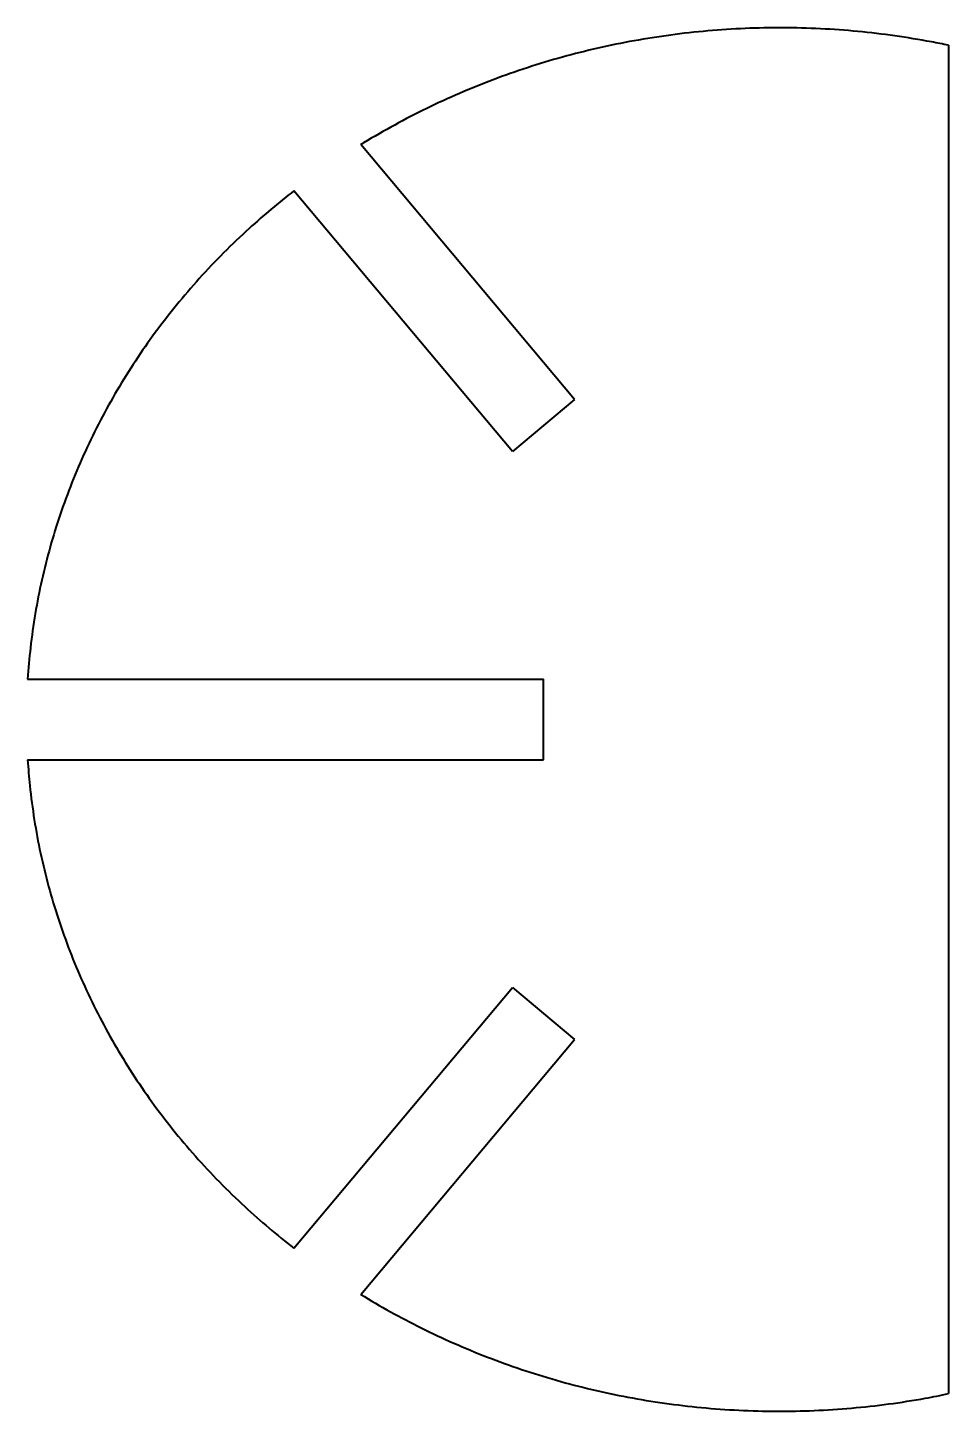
# Model space of a CAD drawing. Header units: inches. Extents: x -0.17 to 1.06, y -0.93 to 0.93.
import ezdxf

# ---------------------------------------------------------------- set-up
doc = ezdxf.new("R2010")
doc.units = ezdxf.units.IN
doc.header["$MEASUREMENT"] = 0
doc.layers.add('Visible', color=7, linetype='Continuous', lineweight=40)

msp = doc.modelspace()

# ---------------------------------------------------------------- linework, layer by layer
at = {"layer": 'Visible'}
for p, q in [((1.063, 0.9029), (1.063, -0.9028)), ((0.5624, 0.4285), (0.276, 0.7698)), ((0.4795, 0.3589), (0.1866, 0.708)), ((0.5624, 0.4285), (0.4795, 0.3589)), ((-0.1701, 0.0541), (0.521, 0.0541)), ((0.521, -0.0541), (0.521, 0.0541)), ((-0.1701, -0.0541), (0.521, -0.0541)), ((0.1865, -0.708), (0.4795, -0.3589)), ((0.4795, -0.3589), (0.5624, -0.4285)), ((0.276, -0.7699), (0.5624, -0.4285))]:
    msp.add_line(p, q, dxfattribs=at)
for points, knots in [([(1.063, 0.9029), (1.0555, 0.9045), (1.0156, 0.9124), (0.9421, 0.9229), (0.8413, 0.9279), (0.7405, 0.9236), (0.6416, 0.9103), (0.5455, 0.8884), (0.4527, 0.858), (0.3636, 0.8196), (0.3059, 0.788), (0.2773, 0.7706), (0.276, 0.7698)], [0.7150957, 0.7150957, 0.7150957, 0.7150957, 0.71875, 0.734375, 0.75, 0.765625, 0.78125, 0.796875, 0.8125, 0.828125, 0.84375, 0.8444719, 0.8444719, 0.8444719, 0.8444719]), ([(0.1866, 0.708), (0.166, 0.692), (0.1215, 0.6547), (0.0585, 0.5914), (-0.0006, 0.5189), (-0.0516, 0.4416), (-0.0942, 0.3601), (-0.128, 0.2751), (-0.1527, 0.187), (-0.1652, 0.1128), (-0.1692, 0.0682), (-0.1701, 0.0541)], [0.8622127, 0.8622127, 0.8622127, 0.8622127, 0.875, 0.890625, 0.90625, 0.921875, 0.9375, 0.953125, 0.96875, 0.984375, 0.9915147, 0.9915147, 0.9915147, 0.9915147]), ([(-0.1701, -0.0541), (-0.1693, -0.0657), (-0.1658, -0.1078), (-0.1544, -0.1796), (-0.1305, -0.2678), (-0.0974, -0.3531), (-0.0556, -0.4349), (-0.0052, -0.5126), (0.0532, -0.5855), (0.1175, -0.6512), (0.1638, -0.6904), (0.1865, -0.708)], [0.0097654, 0.0097654, 0.0097654, 0.0097654, 0.015625, 0.03125, 0.046875, 0.0625, 0.078125, 0.09375, 0.109375, 0.125, 0.1391038, 0.1391038, 0.1391038, 0.1391038]), ([(0.276, -0.7699), (0.3022, -0.786), (0.3574, -0.8165), (0.445, -0.8551), (0.5375, -0.8862), (0.6334, -0.9089), (0.7321, -0.9229), (0.8329, -0.9279), (0.9337, -0.9236), (1.0101, -0.9134), (1.0527, -0.905), (1.063, -0.9028)], [0.1568524, 0.1568524, 0.1568524, 0.1568524, 0.171875, 0.1875, 0.203125, 0.21875, 0.234375, 0.25, 0.265625, 0.28125, 0.2862285, 0.2862285, 0.2862285, 0.2862285])]:
    msp.add_open_spline(points, degree=3, knots=knots, dxfattribs=at)

doc.saveas('drawing.dxf')
